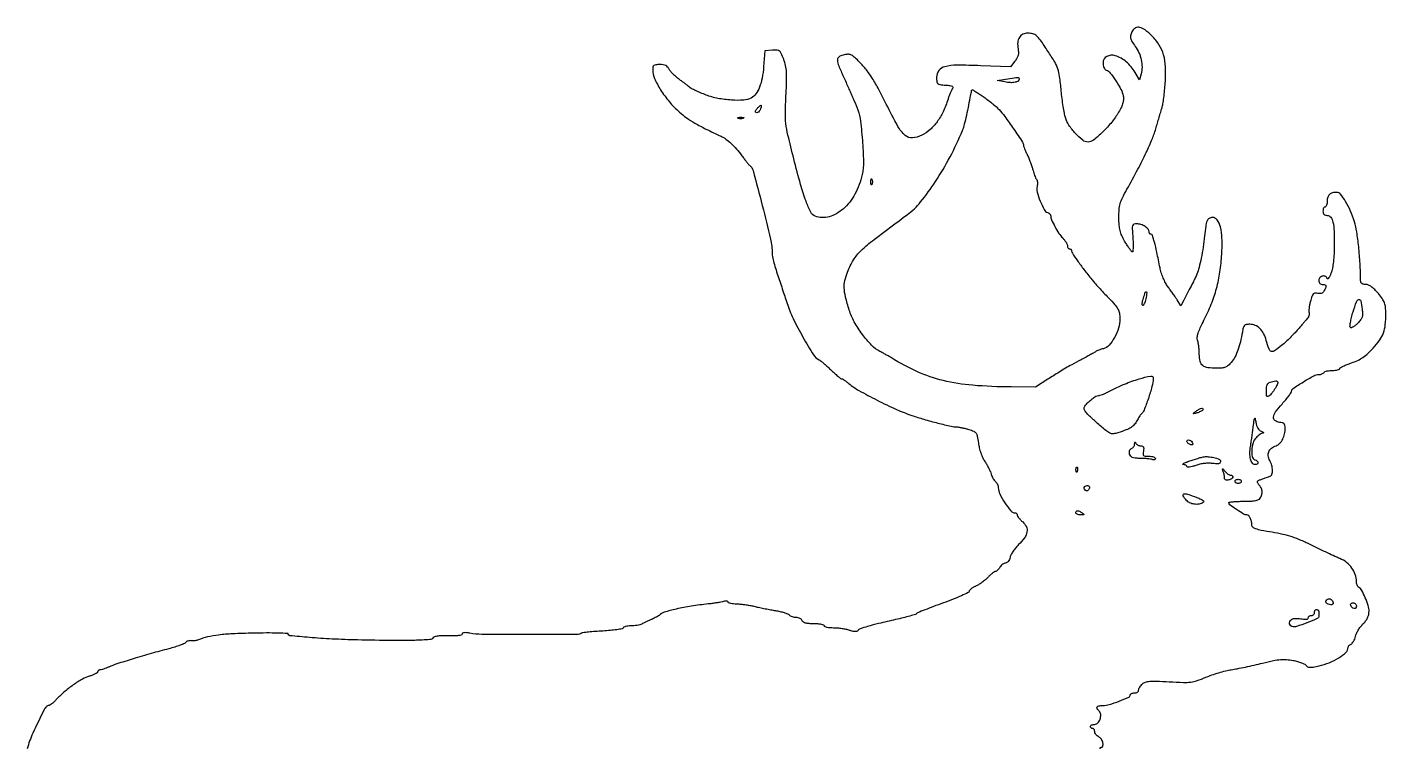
# Model space of a CAD drawing. Extents: x 0 to 666, y 1 to 701.
# Drawn here: x 17 to 666, y 357 to 701 of the extents above; entities that cross this region are included whole.
import ezdxf

# ---------------------------------------------------------------- set-up
doc = ezdxf.new("R2010")
doc.units = 0

msp = doc.modelspace()

# ---------------------------------------------------------------- linework, layer by layer
msp.add_lwpolyline([(529.549502, 356.34245, -0.141354), (529.685075, 356.812422, -0.257767), (530.024751, 357, 0.324221), (530.860445, 357.605554, 0.130442), (530.94579, 359.094173, 0.091258), (530.233973, 360.855016, 0.129015), (529, 362, -0.052011), (528.235006, 362.518128, -0.050946), (527.5875, 363.186237, -0.055403), (527.145075, 363.896259, -0.112104), (527, 364.535184, 0.066486), (526.925212, 365.095134, 0.083557), (526.70625, 365.56971, 0.099365), (526.381345, 365.887108, 0.14491), (526, 366, -0.099038), (525.618362, 366.076342, -0.097945), (525.29375, 366.29375, -0.097945), (525.076342, 366.618362, -0.099038), (525, 367, -0.18959), (525.150189, 367.381851, -0.088693), (525.581903, 367.70625, -0.068509), (526.222844, 367.926278, -0.048508), (526.980948, 368, 0.208319), (528.496673, 368.660158, 0.105307), (529.587257, 370.48189, 0.101005), (529.867499, 372.654848, 0.17999), (529.126784, 374.273216, -0.057764), (528.158366, 375.495576, -0.288242), (528.16394, 376.331351, -0.216966), (528.978395, 376.859788, -0.037076), (530.866647, 377, 0.073357), (533.970109, 377.457785, 0.019928), (538.671636, 379.082654, 0.012286), (543.275173, 381.013681, 0.295434), (544, 382.133325, -0.213738), (544.148488, 382.464817, -0.080072), (544.5875, 382.745414, -0.060915), (545.234266, 382.93647, -0.041412), (546, 383, 0.065448), (546.764581, 383.100511, 0.082843), (547.4125, 383.395097, 0.099075), (547.84589, 383.832092, 0.146983), (548, 384.345012, -0.098865), (548.12602, 384.976116, -0.037944), (548.533036, 385.777318, -0.035724), (549.120223, 386.604525, -0.036645), (549.814591, 387.332207, -0.10634), (551.258915, 388.166245, -0.058138), (553.273932, 388.565595, -0.029104), (556.494671, 388.634252, -0.005069), (562.569457, 388.348431, 0.006409), (569.336317, 388.048223, 0.038036), (572.871222, 388.205695, 0.05171), (575.8627, 388.886852, 0.017938), (580.004866, 390.46057, -0.016392), (582.907201, 391.573522, -0.01124), (586.265655, 392.652712, -0.011341), (589.550708, 393.546874, -0.02248), (592.197363, 394.078194, 0.010029), (595.023072, 394.572625, 0.003786), (598.953775, 395.372904, 0.003749), (603.218242, 396.308278, 0.004561), (607.197363, 397.250634, -0.00857), (612.381336, 398.434521, -0.030135), (615.764653, 398.935946, -0.04095), (618.607782, 398.950241, -0.028492), (621.791053, 398.521773, -0.020119), (623.878058, 398.030919, -0.024869), (625.773298, 397.400842, -0.02448), (627.278069, 396.729511, -0.138647), (627.917641, 396.140669, 0.144757), (628.610973, 395.517508, 0.103061), (629.631811, 395.268521, 0.051064), (631.258626, 395.379646, 0.010255), (634.113571, 395.930937, 0.043863), (638.998886, 397.436426, 0.043094), (643.57733, 399.777913, 0.045236), (647.017927, 402.38958, 0.210818), (648, 404.615252, -0.105899), (648.104499, 405.103111, -0.06659), (648.412926, 405.600563, -0.062368), (648.868269, 406.031817, -0.066912), (649.405704, 406.325442, 0.127473), (649.992878, 406.744618, 0.043655), (650.596606, 407.608458, 0.040009), (651.12401, 408.720787, 0.036659), (651.485872, 409.935675, -0.05419), (651.952037, 411.321555, -0.02692), (652.819913, 412.962139, -0.026356), (653.912785, 414.58345, -0.034912), (655.080168, 415.926322, 0.034352), (656.372783, 417.409899, 0.049423), (657.281592, 418.894607, 0.054599), (657.81816, 420.404623, 0.058149), (658, 421.962915, 0.074689), (657.58215, 424.744575, 0.027503), (656.205563, 428.478673, 0.025281), (654.493799, 431.944643, 0.12767), (653.01429, 433.491168, -0.114334), (652.625129, 433.877116, -0.049643), (652.297948, 434.533099, -0.0456), (652.075105, 435.331091, -0.045326), (652, 436.157888, 0.084046), (651.435991, 439.489528, 0.072293), (649.794337, 442.64491, 0.069729), (647.254579, 445.299472, 0.068803), (644.072015, 447.167938, -0.008875), (641.715371, 448.195679, -0.002713), (638.188728, 449.831949, -0.002714), (634.258858, 451.707408, -0.002965), (630.464079, 453.571614, 0.014018), (625.571575, 455.842258, 0.02274), (621.283617, 457.461235, 0.022981), (616.89897, 458.67279, 0.014716), (611.714079, 459.692588, -0.006128), (606.518003, 460.622199, -0.036396), (603.855401, 461.336351, -0.083792), (602.472882, 462.095221, -0.229297), (602, 463.072163, 0.046883), (601.82387, 464.946409, 0.065515), (601.297869, 466.543073, 0.084681), (600.527055, 467.627263, 0.198496), (599.625146, 468, -0.135627), (598.088231, 468.424706, -0.012935), (594.76939, 470.529033, -0.009804), (591.489024, 472.824478, -0.240066), (591.001286, 473.786051, -0.373253), (591.249, 474.070614, -0.009548), (593.069794, 474.291915, -0.015751), (595.34241, 474.452068, -0.009516), (598.041207, 474.505576, 0.011144), (601.440978, 474.584055, 0.035104), (603.705633, 474.846897, 0.054856), (605.19814, 475.300953, 0.151675), (606.024608, 476.005576, 0.073835), (606.765613, 477.681281, 0.090556), (606.916362, 479.383494, 0.092615), (606.45692, 480.99955, 0.081104), (605.430315, 482.426828, -0.081648), (604.681508, 483.470266, -0.358545), (604.841331, 484.15592, -0.076032), (606.037017, 484.811435, -0.003002), (610.75, 486.498285, 0.234627), (611.647678, 487.420024, 0.084547), (611.915056, 489.282777, 0.065956), (611.540667, 491.634842, 0.054048), (610.554381, 493.983565, -0.092991), (609.835433, 496.152278, -0.135849), (610.105505, 498.134925, -0.126437), (611.386184, 499.795428, -0.074881), (613.578735, 501.029935, 0.109042), (615.340511, 502.185572, 0.073099), (616.759511, 504.143733, 0.065059), (617.68602, 506.672395, 0.055376), (618, 509.498677, 0.059355), (617.859624, 510.67703, 0.140585), (617.427232, 511.438422, 0.12419), (616.615837, 511.911506, 0.041483), (615.258551, 512.183578, -0.127745), (613.075679, 513.027791, -0.277394), (612.391056, 514.618288, -0.123468), (613.401145, 517.144292, -0.025038), (616.445025, 520.938101, 0.008431), (618.190116, 522.971003, 0.012078), (619.661976, 524.835134, 0.008014), (620.818043, 526.426835, 0.15424), (621, 527.002651, -0.249914), (621.718142, 528.349692, -0.009584), (626.640925, 531.519209, -0.013338), (631.594981, 534.396612, -0.125534), (633.9604, 535, 0.047331), (634.741284, 535.074085, 0.046518), (635.499054, 535.29375, 0.050427), (636.125229, 535.616478, 0.110589), (636.5, 536, -0.159713), (636.95866, 536.386693, -0.035556), (637.947275, 536.70625, -0.033489), (639.196361, 536.926586, -0.026918), (640.559017, 537, 0.022968), (641.877763, 537.06061, 0.036745), (642.989211, 537.246039, 0.042209), (643.78663, 537.513073, 0.29931), (644, 537.837578, -0.271187), (644.241863, 538.250716, -0.014252), (645.653178, 538.990892, -0.01925), (647.471022, 539.794038, -0.01249), (649.627841, 540.587578, 0.028732), (652.578856, 541.783467, 0.039443), (655.061312, 543.209164, 0.036744), (657.415568, 545.088223, 0.02081), (659.988457, 547.678079, 0.031114), (663.097323, 551.53602, 0.067229), (664.860294, 554.907345, 0.062762), (665.733456, 558.771942, 0.024217), (666, 564.272008, 0.026738), (665.847514, 567.1214, 0.064247), (665.355738, 569.173179, 0.059934), (664.336001, 571.116293, 0.020869), (662.43305, 573.647008, 0.021255), (660.695588, 575.592486, 0.042946), (659.143204, 576.936213, 0.056323), (657.732352, 577.734873, 0.100986), (656.43305, 578, -0.048646), (655.353807, 578.10525, -0.106608), (654.595279, 578.432087, -0.134311), (654.145362, 578.983348, -0.101562), (653.977894, 579.75, 0.011173), (653.689424, 587.994422, 0.011841), (653.034751, 596.059051, 0.012413), (652.116433, 603.110303, 0.034134), (651.009793, 608, 0.029338), (649.156303, 613.085988, 0.033924), (646.793726, 617.669244, 0.033489), (644.375435, 621.123913, 0.227064), (642.545736, 622, 0.061563), (640.524196, 621.750148, 0.12281), (639.111335, 620.99593, 0.132439), (638.283698, 619.712388, 0.077497), (638, 617.893011, -0.032824), (637.927172, 616.784818, -0.050432), (637.70625, 615.849822, -0.065191), (637.383965, 615.20421, -0.249384), (637, 615, 0.191087), (636.618118, 614.848523, 0.088204), (636.29375, 614.4125, 0.068025), (636.073693, 613.765418, 0.048028), (636, 613, 0.072175), (636.126265, 612.129848, 0.123728), (636.497618, 611.502404, 0.124577), (637.11936, 611.127762, 0.07374), (637.980948, 611, -0.237867), (639.669973, 610.148282, -0.104161), (640.741956, 607.8054, -0.047808), (641.289909, 603.47953, -0.010575), (641.359514, 596, -0.010774), (641.21332, 591.623459, -0.018716), (640.878049, 588.004023, -0.02252), (640.366001, 585.105055, -0.051349), (639.662639, 583, -0.013272), (639.049757, 581.736457, -0.036738), (638.53219, 580.895313, -0.134969), (638.213828, 580.639214, -0.529736), (638.039142, 580.75, 0.262681), (637.406141, 581.793991, 0.175668), (635.993765, 582.028003, 0.144619), (634.55823, 581.297286, 0.206021), (634, 580, 0.072166), (634.126193, 579.130228, 0.123585), (634.49732, 578.502709, 0.124539), (635.118421, 578.127879, 0.07393), (635.978561, 578, -0.041589), (637.024576, 577.912843, -0.264437), (637.42265, 577.588757, -0.181632), (637.429431, 576.978422, -0.019825), (636.889028, 575.655787, -0.050054), (636.255373, 574.568216, -0.109433), (635.537485, 573.931916, -0.115307), (634.644083, 573.677313, -0.059296), (633.476978, 573.75965, 0.073444), (632.180695, 573.814461, 0.182011), (631.344217, 573.395385, 0.104708), (630.712177, 572.335249, 0.016482), (629.999744, 569.999048, 0.01699), (629.602096, 568.293493, 0.019782), (629.344269, 566.649056, 0.019171), (629.235877, 565.255495, 0.101773), (629.359755, 564.504878, -0.128632), (629.429234, 563.878944, -0.053753), (629.215357, 563.050714, -0.048374), (628.780726, 562.166338, -0.045154), (628.175482, 561.359692, 0.005058), (627.34148, 560.416126, 0.001817), (626.172446, 559.056283, 0.001802), (624.901808, 557.556428, 0.002136), (623.712363, 556.129782, -0.018976), (622.31632, 554.565575, -0.008547), (620.373797, 552.616417, -0.008448), (618.249786, 550.625307, -0.011404), (616.258666, 548.902037, -0.018309), (612.879312, 546.311701, -0.238003), (611.35921, 546.081863, -0.232443), (610.249012, 547.167087, -0.017499), (608.94699, 551.302747, 0.051619), (607.666038, 554.574651, 0.080724), (605.870369, 556.99954, 0.094267), (603.630494, 558.480888, 0.099409), (601.045313, 559, 0.041504), (599.377509, 558.861319, 0.163345), (598.479865, 558.382813, 0.128944), (597.93411, 557.385574, 0.022078), (597.50094, 555.25, -0.020296), (596.586122, 550.655917, -0.028858), (595.376525, 546.673022, -0.033021), (593.903843, 543.362519, -0.053783), (592.189418, 540.813264, -0.039412), (590.765671, 539.369131, -0.081108), (589.417802, 538.539292, -0.071899), (587.770421, 538.124875, -0.02573), (585.345365, 538, -0.032785), (580.996169, 538.285487, -0.137724), (578.612692, 539.306774, -0.166728), (577.361921, 541.293678, -0.054181), (576.929715, 544.785184, 0.013968), (576.846132, 546.735017, 0.013597), (576.653521, 548.694781, 0.013624), (576.390686, 550.405951, 0.048256), (576.088178, 551.473646, -0.13156), (575.941063, 552.794637, -0.04126), (576.404989, 554.74799, -0.029178), (577.439081, 557.382846, -0.010748), (579.190633, 560.973646, 0.024176), (582.675669, 568.633466, 0.028851), (585.178069, 576.160585, 0.028628), (586.811342, 583.97544, 0.023168), (587.687844, 592.5, 0.021867), (587.781784, 600.071816, 0.055549), (587.003122, 605.506642, 0.092977), (585.444216, 608.829086, 0.241186), (583.158015, 610, 0.149915), (581.67752, 609.545898, 0.145147), (580.683568, 608.334929, 0.064077), (580.011619, 605.916706, 0.01093), (579.432904, 601.164918, -0.012066), (578.771196, 595.832622, -0.012494), (577.859146, 590.600407, -0.012966), (576.82459, 586.048786, -0.037896), (575.796687, 583, -0.009828), (574.942749, 581.090839, -0.005244), (573.816098, 578.762875, -0.003393), (572.185085, 575.53612, -0.000946), (569.587263, 570.50556), (568.180751, 567.794506), (566.369675, 570.647253, 0.007638), (565.489046, 571.98866, 0.003629), (564.316339, 573.690131, 0.003596), (563.064278, 575.451707, 0.005092), (561.922808, 577, -0.042367), (560.834345, 578.73309, -0.021084), (559.743307, 581.0875, -0.020763), (558.811517, 583.638071, -0.028612), (558.204552, 586, 0.003962), (556.676091, 593.453866, 0.013633), (555.514904, 598.252033, 0.011911), (554.549915, 601.503244, 0.32542), (553.867489, 602, -0.130467), (553.53667, 602.087817, -0.100658), (553.254825, 602.334804, -0.088496), (553.065264, 602.704271, -0.074516), (553, 603.139757, 0.180882), (552.521417, 604.419386, 0.069663), (551.067582, 605.684005, 0.063406), (549.113023, 606.628559, 0.077702), (547.115633, 606.968197, 0.086536), (545.749918, 606.748772, 0.248357), (545.114293, 606.069186, 0.079357), (544.951523, 604.550034, 0.004946), (545.230353, 600.02459, -0.01094), (545.361239, 597.385216, -0.020622), (545.332308, 595.253041, -0.020316), (545.185753, 593.722043, -0.542514), (544.876586, 593.576274, -0.094994), (544.413076, 594.002051, -0.008311), (543.478852, 595.305789, -0.010668), (542.415272, 596.915752, -0.008096), (541.31597, 598.723811, -0.02691), (539.950544, 601.370512, -0.045199), (539.135584, 603.733263, -0.040739), (538.708995, 606.370405, -0.01768), (538.554105, 609.922127, -0.019854), (538.676686, 613.814973, -0.05177), (539.162782, 616.57022, -0.045654), (540.242342, 619.359188, -0.012758), (542.430206, 623.5, 0.006134), (547.657386, 633.083543, 0.011271), (551.639146, 641.029707, 0.013762), (554.544118, 647.63283, 0.027881), (556.389615, 653, -0.001232), (557.162326, 655.708585, -0.001155), (557.964929, 658.471875, -0.001149), (558.688262, 660.920073, -0.003977), (559.172725, 662.5, 0.036054), (559.575334, 664.193461, 0.007792), (560.012803, 667.173675, 0.008091), (560.41052, 670.647748, 0.007655), (560.704029, 674.197618, 0.025806), (560.82476, 681.944597, 0.059967), (559.924798, 687.673818, 0.072445), (557.839186, 692.341096, 0.055187), (554.335586, 696.717046, 0.032708), (551.129574, 699.528967, 0.102165), (548.560049, 700.773325, 0.180401), (546.560106, 700.553253, 0.15442), (545.035184, 699.065741, 0.048158), (544.238696, 697.156126, 0.120215), (544.149204, 695.657118, 0.093507), (544.762592, 694.05729, 0.022149), (546.375905, 691.683278, -0.055987), (548.136156, 688.6743, -0.051545), (549.244826, 685.265653, -0.052794), (549.614636, 681.789, -0.066281), (549.188883, 678.579568), (548.398666, 675.659136), (546.268395, 679.269676, 0.080989), (542.068669, 684.310045, 0.104651), (536.8141, 687.221417, 0.193427), (532.805223, 686.880975, 0.283213), (531, 683.949563, 0.042484), (531.106761, 682.69536, 0.058322), (531.426249, 681.610288, 0.06997), (531.917043, 680.796271, 0.131273), (532.534742, 680.348295, -0.133803), (534.44063, 678.951569, -0.022179), (537.139312, 675.234564, -0.025037), (539.539989, 671.170618, -0.07165), (540.63293, 668.085351, -0.061072), (540.760567, 666.395823, -0.056882), (540.483683, 664.682598, -0.044264), (539.744788, 662.733409, -0.019288), (538.442452, 660.288138, -0.039381), (535.166108, 655.567025, -0.027727), (530.80233, 650.795879, -0.023761), (526.446643, 646.921287, -0.171527), (523.840117, 646, -0.170987), (521.295511, 646.896398, -0.03693), (517.832371, 650.130569, -0.038911), (514.699115, 654.102004, -0.07634), (512.996327, 657.739708, -0.026251), (512.515053, 659.768431, -0.00703), (511.965813, 663.039164, -0.007104), (511.446081, 666.77854, -0.007285), (511.037601, 670.5, 0.009021), (510.262996, 677.338096, 0.048897), (509.418038, 680.970443, 0.053062), (507.909608, 684.239666, 0.011759), (504.62084, 689.463986, 0.007046), (501.126745, 694.57738, 0.056561), (499.236203, 696.704688, 0.114613), (497.478029, 697.672105, 0.068808), (495.106612, 698, 0.109674), (492.71112, 697.468157, 0.144177), (491.040941, 695.993429, 0.121451), (490.258593, 693.627616, 0.065869), (490.424622, 690.550105, -0.041335), (490.599417, 688.856132, -0.067846), (490.433861, 687.426444, -0.06633), (489.887408, 686.071048, -0.037722), (488.900653, 684.60083), (486.768987, 681.890856), (472.634494, 682.458423, 0.009791), (461.16859, 682.694103, 0.063515), (455.448512, 681.970184, 0.161705), (452.602319, 680.13225, 0.170828), (451.5, 677, 0.025986), (451.612482, 674.837229, 0.188227), (452.080916, 673.928648, 0.149175), (453.101395, 673.464942, 0.014627), (455.821814, 673.188993, -0.01379), (457.874545, 672.984244, -0.07279), (458.96131, 672.680761, -0.233159), (459.324442, 672.245254, -0.230621), (459.202136, 671.688993, 0.05457), (458.758872, 670.983093, 0.011899), (458.161967, 669.674267, 0.012262), (457.541385, 668.11856, 0.011481), (456.983226, 666.5, -0.031928), (454.636061, 660.501064, -0.047861), (451.783107, 655.658937, -0.054429), (448.396335, 651.926157, -0.0642), (444.453884, 649.246396, -0.101099), (439.953406, 648.01418, -0.199365), (436.503854, 649.187405, -0.087234), (433.052748, 653.495799, -0.010951), (427.517342, 664.143072, 0.008915), (423.578444, 671.795474, 0.021725), (420.336094, 677.246083, 0.027974), (417.205626, 681.485847, 0.029922), (413.68649, 685.25, 0.022997), (411.634858, 687.024933, 0.097696), (410.196978, 687.759769, 0.105864), (408.647754, 687.863311, 0.029416), (406.25, 687.369714, 0.137432), (404.6919, 686.446321, 0.213536), (404.176537, 684.998167, 0.07772), (404.780582, 682.463847, 0.009494), (407.052921, 677.208299, -0.000729), (408.283717, 674.493339, -0.000823), (409.457301, 671.883063, -0.00075), (410.448253, 669.660319, -0.004518), (410.950962, 668.5, 0.001796), (411.386961, 667.478447, 0.000593), (412.03474, 665.980553, 0.00059), (412.757069, 664.321062, 0.00067), (413.453656, 662.731669, -0.070339), (414.999451, 657.230933, -0.01374), (416.091148, 646.97303, -0.014296), (416.608339, 636.629435, -0.060532), (415.993064, 630.469051, -0.067739), (412.528013, 621.142853, -0.089119), (406.910423, 614.034311, -0.110785), (400.205559, 610.340152, -0.163772), (393.553012, 610.618031, -0.186555), (391.495042, 612.479394, -0.027324), (389.199662, 617.731621, -0.021122), (386.577153, 625.775953, -0.006716), (383.342134, 637.962558, -0.003653), (380.56583, 649.369991, -0.027263), (379.584966, 654.856217, -0.035318), (379.32508, 659.868873, -0.008484), (379.623037, 668.193935, 0.005339), (379.921035, 675.273727, 0.023392), (379.856633, 679.459203, 0.037711), (379.429576, 682.544422, 0.037987), (378.54448, 685.522703, 0.014643), (377.375374, 688.334077, 0.11978), (376.527387, 689.422637, 0.158523), (375.377195, 689.850511, 0.031245), (373.146593, 689.8042), (369.5, 689.5), (368.939184, 682, -0.027556), (368.230374, 676.56713, -0.047448), (366.972095, 672.185683, -0.059846), (365.232565, 668.955826, -0.116984), (363.055391, 667.029644, -0.108862), (359.427768, 666.007972, -0.031103), (353.546824, 666.034623, -0.031402), (347.129384, 666.870368, -0.041953), (341.48015, 668.471251, -0.009171), (338.863973, 669.511144, -0.01086), (336.432719, 670.592204, -0.009782), (334.426796, 671.585235, -0.065539), (333.517055, 672.221251, 0.016545), (332.752524, 672.87565, 0.004496), (331.501029, 673.858742, 0.004544), (330.060151, 674.949061, 0.004708), (328.616559, 676, -0.022606), (327.185578, 677.122242, -0.019347), (325.782549, 678.426563, -0.019789), (324.599524, 679.712915, -0.051335), (323.887845, 680.75, 0.065489), (323.125807, 681.795958, 0.088158), (322.184048, 682.489134, 0.076692), (320.958668, 682.875669, 0.038138), (319.33102, 683, 0.023845), (317.474592, 682.911418, 0.140397), (316.576614, 682.558643, 0.184176), (316.131477, 681.837831, 0.047274), (316, 680.45034, 0.105419), (316.873061, 676.355448, 0.035757), (319.763202, 670.95791, 0.033923), (323.884053, 665.316862, 0.034359), (328.713564, 660.310514, 0.03112), (332.041179, 657.660822, 0.021285), (336.115673, 655.062513, 0.016341), (341.407864, 652.223134, 0.007141), (348.598241, 648.789814, -0.050229), (350.942918, 647.411081, -0.029833), (353.441785, 645.34198, -0.026488), (356.004516, 642.680996, -0.019821), (358.545401, 639.5, 0.004388), (359.720905, 637.931447, 0.005839), (360.818223, 636.527977, 0.004214), (361.759155, 635.373148, 0.057714), (362.149635, 634.999496, -0.166424), (363.912341, 632.383247, -0.002917), (368.31658, 615.641047, -0.005988), (372.205342, 599.710455, -0.056923), (373, 592.752992, 0.056757), (373.166331, 591.29241, 0.008252), (373.887879, 588.38533, 0.009252), (374.865302, 584.964297, 0.007808), (376.022568, 581.381353, -0.000769), (377.260851, 577.724429, -0.000779), (378.48208, 574.080773, -0.000757), (379.534869, 570.907341, -0.003199), (380.15092, 569, 0.036432), (383.008577, 561.821337, 0.016299), (387.743489, 552.820553, 0.010709), (392.80224, 544.348365, 0.154131), (395.439121, 542.103626, -0.073644), (396.007224, 541.758121, -0.005125), (397.437001, 540.54481, -0.00719), (399.112939, 539.050072, -0.005345), (400.921648, 537.353626, 0.007081), (402.712692, 535.685399, 0.010483), (404.333335, 534.278878, 0.005987), (405.723496, 533.150463, 0.169051), (406.155801, 533, -0.135341), (406.563316, 532.887635, -0.011995), (407.473993, 532.31404, -0.014982), (408.54022, 531.559219, -0.011117), (409.673275, 530.664818, 0.045354), (414.439693, 527.405244, 0.01023), (423.117062, 522.791246, 0.011179), (432.342178, 518.381684, 0.024063), (439.668901, 515.494176, 0.011354), (445.428806, 513.683412, 0.007442), (452.139761, 511.847754, 0.005243), (458.426143, 510.298495, 0.057851), (460.997366, 510, -0.038465), (462.039385, 509.919718, -0.012114), (463.578424, 509.642818, -0.012021), (465.286681, 509.249536, -0.01305), (466.927505, 508.784062, -0.028524), (469.272465, 507.902614, -0.135927), (470.369076, 507.003461, -0.107956), (470.976088, 505.562682, -0.014842), (471.478581, 502.325138, 0.029893), (471.90813, 500.017892, 0.023017), (472.6403, 497.563099, 0.023497), (473.559263, 495.281361, 0.041617), (474.554278, 493.515155, -0.017316), (475.525798, 491.971061, -0.014793), (476.443229, 490.281251, -0.015044), (477.185891, 488.694363, -0.040454), (477.585567, 487.515097, 0.036942), (477.922261, 486.498253, 0.029149), (478.428649, 485.45498, 0.029959), (479.01672, 484.537647, 0.062106), (479.598113, 483.918573, -0.063656), (480.134739, 483.34362, -0.044301), (480.588196, 482.578924, -0.044522), (480.89721, 481.752246, -0.067285), (481, 480.991862, 0.114997), (481.696552, 478.003344, 0.031058), (484.12972, 473.754441, 0.027111), (486.975297, 469.903495, 0.223674), (488.89392, 469, -0.093659), (489.316134, 468.920211, -0.096518), (489.675089, 468.69216, -0.099104), (489.915348, 468.351897, -0.104691), (490, 467.952034, 0.143294), (490.159086, 467.408327, 0.02584), (490.778855, 466.541965, 0.026001), (491.636293, 465.57342, 0.020957), (492.651421, 464.623412, -0.106739), (494.370826, 462.35109, -0.155928), (494.683157, 459.879849, -0.112047), (493.476343, 457.078786, -0.040889), (490.639087, 453.789186, 0.027789), (489.310582, 452.327993, 0.024048), (488.082425, 450.658386, 0.024768), (487.116576, 449.034639, 0.062333), (486.629251, 447.75, -0.047675), (486.264943, 446.697914, -0.058223), (485.725392, 445.807813, -0.06892), (485.10209, 445.201093, -0.159916), (484.489422, 445, 0.108454), (483.835079, 444.856378, 0.050451), (483.082587, 444.4125, 0.046674), (482.354838, 443.765094, 0.048094), (481.767927, 443, -0.029954), (481.223558, 442.234471, -0.035902), (480.621082, 441.5875, -0.038779), (480.047687, 441.131636, -0.149648), (479.617716, 441, 0.149875), (479.119405, 440.847199, 0.01793), (478.177988, 440.159462, 0.020084), (477.095077, 439.234407, 0.015242), (475.982014, 438.138595, -0.027085), (474.707439, 436.941854, -0.018202), (473.133163, 435.711558, -0.01836), (471.517258, 434.629055, -0.034215), (470.123751, 433.894484, 0.026579), (468.927666, 433.287117, 0.035389), (467.917602, 432.605309, 0.038185), (467.197568, 431.94674, 0.190666), (467, 431.447476, -0.290141), (466.649999, 430.895094, -0.005456), (463.401563, 429.40397, -0.011484), (459.445835, 427.748008, -0.007205), (454.75, 425.985409, 0.003731), (450.017021, 424.246285, 0.005713), (445.943679, 422.661597, 0.002239), (442.482377, 421.251236, 0.141385), (441.973162, 420.845889, -0.166176), (441.471265, 420.484635, -0.004445), (438.818341, 419.705535, -0.008817), (435.641564, 418.863428, -0.005868), (431.973162, 418.005446, 0.00388), (423.811463, 416.130739, 0.013305), (418.554215, 414.731369, 0.015077), (415.044831, 413.580433, 0.156527), (413.857387, 412.663424, -0.197328), (413.38083, 412.352235, -0.060176), (412.504173, 412.291982, -0.045809), (411.340259, 412.459729, -0.02519), (409.958164, 412.864739, 0.031312), (408.4004, 413.300604, 0.015522), (406.380142, 413.666517, 0.015341), (404.254522, 413.917345, 0.021698), (402.350777, 414, -0.021672), (400.683264, 414.072311, -0.034825), (399.278041, 414.29375, -0.038861), (398.26254, 414.611894, -0.306466), (398, 415, 0.323109), (397.718672, 415.389896, 0.03114), (396.522031, 415.70625, 0.030349), (394.897208, 415.927799, 0.018712), (392.968615, 416, -0.017286), (390.615558, 416.081374, -0.048103), (388.986219, 416.353133, -0.075207), (387.922416, 416.817436, -0.162078), (387.361626, 417.5, 0.11139), (386.97887, 418.073799, 0.066132), (386.310909, 418.559375, 0.061088), (385.474441, 418.88814, 0.063201), (384.593011, 419, -0.046185), (383.668083, 419.085619, -0.03723), (382.702784, 419.341413, -0.038532), (381.840834, 419.716543, -0.074609), (381.237744, 420.162256, 0.103379), (380.473199, 420.662477, 0.018756), (378.863626, 421.224317, 0.01949), (376.897375, 421.746026, 0.01658), (374.787744, 422.14568, -0.006647), (372.435656, 422.54304, -0.004334), (369.7314, 423.061219, -0.004359), (367.102412, 423.612526, -0.008299), (365, 424.10928, 0.016066), (362.968211, 424.556148, 0.010152), (360.573437, 424.95259, 0.010193), (358.201713, 425.246677, 0.018447), (356.25, 425.375856, -0.019177), (354.621032, 425.486062, -0.03079), (353.248438, 425.71809, -0.031741), (352.239608, 426.021865, -0.31341), (352, 426.366577, 0.315785), (351.80171, 426.649232, 0.070655), (351.192187, 426.776741, 0.04933), (350.304332, 426.747047, 0.028221), (349.25, 426.545985, -0.015024), (347.914904, 426.254685, -0.006609), (346.132812, 425.945922, -0.006534), (344.23265, 425.667926, -0.008714), (342.5, 425.46818, 0.013836), (334.42547, 424.453399, 0.019), (327.240027, 423.066364, 0.018042), (321.49925, 421.509869, 0.122138), (319, 419.998406, -0.067137), (318.653037, 419.733043, -0.007222), (317.765625, 419.243163, -0.008774), (316.685377, 418.691154, -0.006959), (315.5, 418.131734, 0.002211), (314.224155, 417.544367, 0.001834), (312.871173, 416.908171, 0.001851), (311.635494, 416.315973, 0.004994), (310.763569, 415.883329, -0.055078), (309.861584, 415.543262, -0.020294), (308.529583, 415.259478, -0.019826), (307.03757, 415.064899, -0.022512), (305.596902, 415, 0.026415), (304.258918, 414.929265, 0.036532), (303.076382, 414.715707, 0.039996), (302.179046, 414.406696, 0.209878), (301.833333, 414.032195, -0.269025), (301.367263, 413.628754, -0.008972), (298.863655, 413.199134, -0.014825), (295.78355, 412.820379, -0.009517), (292.191874, 412.555288, 0.005124), (288.559309, 412.31925, 0.007372), (285.349861, 412.03001, 0.004254), (282.662005, 411.724626, 0.108406), (281.970903, 411.482017, -0.138823), (279.895784, 410.89049, -0.000606), (256.509429, 410.87654, -0.001601), (234.457129, 410.960754, -0.04491), (228.75, 411.514826, 0.018453), (227.087438, 411.765484, 0.054825), (225.936397, 411.769165, 0.103711), (225.250996, 411.547324, 0.268992), (225, 411.114534, -0.329224), (224.649607, 410.640063, -0.041909), (223.331554, 410.352455, -0.030708), (221.309478, 410.211343, -0.011507), (218.46642, 410.253243, 0.013807), (215.737057, 410.280911, 0.025325), (213.518903, 410.129585, 0.026724), (211.862176, 409.841458, 0.195629), (211.21642, 409.388197, -0.237671), (209.609429, 408.442958, -0.008745), (202.349034, 408.09763, -0.010524), (191.770915, 408.00253, -0.00284), (175, 408.300023, -0.006331), (162.903381, 408.736634, -0.008901), (152.127613, 409.454728, -0.002889), (142.712594, 410.305514, -0.386397), (142, 411.089943, 0.403697), (141.695345, 411.40578, 0.002197), (137.079688, 411.551899, 0.007414), (131.672726, 411.619081, 0.004445), (125.25, 411.546537, 0.006664), (115.45666, 411.218204, 0.019132), (108.678656, 410.639991, 0.026983), (103.502244, 409.712407, 0.037208), (99, 408.291795, -0.044585), (98.289642, 408.079104, -0.024041), (97.386109, 407.939095, -0.023756), (96.444662, 407.884279, -0.034276), (95.612285, 407.932502, 0.055204), (94.841301, 407.944914, 0.055013), (94.085344, 407.788433, 0.060247), (93.455673, 407.496309, 0.116142), (93.065022, 407.105208, -0.155648), (92.472087, 406.597206, -0.010887), (90.409975, 405.778794, -0.014602), (87.855677, 404.912899, -0.010441), (84.952737, 404.088336, 0.005287), (76.568474, 401.799956, 0.004677), (67.88348, 399.242495, 0.004091), (60.234959, 396.843727, 0.024766), (56.348871, 395.373832, -0.011594), (55.061874, 394.847891, -0.013028), (53.800593, 394.403563, -0.012355), (52.712112, 394.081183, -0.065904), (52.098871, 394, 0.086213), (51.679266, 393.927107, 0.093975), (51.322793, 393.717572, 0.100281), (51.084368, 393.405303, 0.113536), (51, 393.038544, -0.246643), (50.771192, 392.602916, -0.032309), (49.843282, 392.048044, -0.03149), (48.570795, 391.492894, -0.02135), (47.062237, 391.016759, 0.065344), (43.696613, 389.61937, 0.023684), (39.337159, 386.816493, 0.023347), (34.877325, 383.316144, 0.028674), (31.075686, 379.633805, -0.020608), (30.067698, 378.625446, -0.025262), (29.04375, 377.77368, -0.025041), (28.131066, 377.158249, -0.136642), (27.562814, 377, 0.136966), (27.075258, 376.86389, 0.051366), (26.504052, 376.432249, 0.046005), (25.945292, 375.806737, 0.041261), (25.487128, 375.06723, 0.01108), (20.003417, 363.716166, 0.042407), (17.363914, 356.327677, 0.053438)], format="xyb")
for points in [[(491, 676.106989, -0.256551), (490.471506, 675.144782, -0.091503), (488.968026, 674.537707, -0.062914), (486.741017, 674.36902, -0.038149), (484.115757, 674.702425), (480.5, 675.445108), (484.5, 676.080648, -0.002594), (488.574191, 676.706327, -0.035801), (490.061661, 676.819029, -0.150825), (490.729939, 676.615712, -0.248976)], [(473.699868, 667.794715, -0.01397), (475.744894, 666.344948, -0.010399), (477.921598, 664.636597, -0.01053), (479.908216, 662.938418, -0.023354), (481.331102, 661.544715, -0.030253), (484.053575, 658.236483, -0.006805), (488.25989, 652.275173, -0.002714), (492.582165, 645.895067, -0.148582), (493, 644.52003, 0.089947), (493.075279, 644.104954, 0.00467), (493.566029, 642.832752, 0.007278), (494.188745, 641.326643, 0.005213), (494.926909, 639.660445, -0.010648), (495.716788, 637.823861, -0.008367), (496.496638, 635.80207, -0.008473), (497.15856, 633.897335, -0.02055), (497.564796, 632.465309, 0.017746), (497.903487, 631.245383, 0.01689), (498.332819, 630.03197, 0.017112), (498.784823, 628.986495, 0.055733), (499.180947, 628.345653, -0.100713), (499.486484, 627.735494, -0.043662), (499.646363, 626.837677, -0.040858), (499.653776, 625.820733, -0.042907), (499.49425, 624.833113, 0.128537), (499.520449, 622.150838, 0.030136), (500.969889, 617.858973, 0.028155), (502.886935, 613.810464, 0.178318), (504.573083, 612.333582, -0.056208), (505.118771, 612.050389, -0.058143), (505.580843, 611.655503, -0.064523), (505.895063, 611.214072, -0.123053), (506, 610.79414, 0.105556), (506.403284, 608.905131, 0.018684), (508.013579, 605.638784, 0.021221), (509.95182, 602.389321, 0.050376), (511.721927, 600.204545, -0.028706), (512.593781, 599.218873, -0.030234), (513.330816, 598.156108, -0.031716), (513.848207, 597.168316, -0.105156), (514, 596.454545, 0.066978), (514.074816, 595.898538, 0.083889), (514.29375, 595.427273, 0.099491), (514.618657, 595.112107, 0.143944), (515, 595, -0.098154), (515.381651, 594.92435, -0.097732), (515.70625, 594.708792, -0.09815), (515.923626, 594.386976, -0.09993), (516, 594.008653, 0.149008), (516.335161, 592.908986, 0.005678), (518.790218, 589.343705, 0.009647), (521.884315, 585.132741, 0.006316), (525.604112, 580.394941, 0.011459), (526.928892, 578.825795, 0.00365), (528.971145, 576.550031, 0.00364), (531.284128, 574.046977, 0.004051), (533.553017, 571.666181, -0.010837), (536.674935, 568.299973, -0.057093), (538.120309, 566.24087, -0.084419), (538.786414, 564.293193, -0.040295), (539, 561.647193, -0.071743), (538.359783, 557.20827, -0.053857), (536.46208, 552.644769, -0.056724), (533.870254, 548.975839, -0.153265), (531.162941, 547.359314, 0.016515), (530.070102, 547.060219, 0.016037), (528.988489, 546.687029, 0.016169), (528.059812, 546.298055, 0.05555), (527.5, 545.96251, -0.032949), (526.827363, 545.516918, -0.002838), (525.03125, 544.503903, -0.003734), (522.870882, 543.3226, -0.002888), (520.5, 542.066682, 0.002967), (516.054115, 539.710684, 0.0094), (513.118392, 538.060708, 0.007971), (510.007167, 536.166973, 0.001679), (504.636047, 532.753919), (498.772094, 529), (487.136047, 529.071149, -0.01884), (468.779745, 529.875501, -0.039357), (454.666356, 532.155135, -0.045394), (442.421022, 536.34313, -0.035292), (430, 542.981376, 0.011616), (429.169545, 543.477075, 0.002751), (427.761224, 544.263729, 0.00283), (426.13216, 545.149973, 0.002788), (424.485019, 546.022213, -0.080232), (420.479639, 549.014063, -0.032916), (416.079416, 554.203166, -0.032737), (412.217406, 560.201244, -0.051682), (409.81766, 565.824824, -0.013735), (408.037566, 572.19243, -0.049885), (407.429263, 576.345356, -0.066375), (407.737848, 579.891501, -0.039047), (408.986996, 583.96701, -0.043623), (411.864263, 589.73586, -0.064232), (415.412175, 594.140053, -0.029073), (421.674529, 599.482, -0.002844), (437.589607, 611.391712, 0.06356), (443.874187, 617.409227, 0.024852), (450.969235, 627.130853, 0.023366), (457.930234, 638.901982, 0.022036), (463.911323, 651.5, 0.035637), (464.657411, 653.692871, 0.006986), (465.659201, 657.738647, 0.007451), (466.683411, 662.454616, 0.007214), (467.578479, 667.25, -0.008218), (467.849806, 668.687637, -0.013329), (468.132834, 669.898438, -0.00699), (468.405736, 670.883488, -0.333208), (468.561159, 671, -0.138718), (468.7985, 670.932861, -0.001587), (470.210318, 670.058448, -0.004719), (471.835594, 669.023242, -0.003043)], [(367.41655, 661.643128, -0.088972), (366.837203, 660.685089, -0.105882), (365.990463, 660.056681, -0.213911), (365.319117, 660.052645, -0.297144), (365, 660.542206, -0.166395), (365.235872, 661.231354, -0.021665), (366.254303, 662.433482, -0.017953), (367.355664, 663.542165, -0.395107), (367.773539, 663.542269, -0.229833), (367.846169, 663.353141, -0.025168), (367.781508, 662.878791, -0.026719), (367.638198, 662.291219, -0.01844)], [(359.25, 657.337719, -0.057986), (358.679992, 657.181385, -0.037979), (358, 657.12966, -0.037979), (357.320008, 657.181385, -0.057986), (356.75, 657.337719, -0.174857), (356.540618, 657.525001, -0.447206), (356.601562, 657.693942, -0.078554), (357.10856, 657.810911, -0.017491), (358, 657.842105, -0.017491), (358.89144, 657.810911, -0.078554), (359.398438, 657.693942, -0.447206), (359.459382, 657.525001, -0.174857)], [(420.662281, 625.75, -0.174857), (420.474999, 625.540618, -0.447206), (420.306058, 625.601562, -0.078554), (420.189089, 626.10856, -0.017491), (420.157895, 627, -0.017491), (420.189089, 627.89144, -0.078554), (420.306058, 628.398438, -0.447206), (420.474999, 628.459382, -0.174857), (420.662281, 628.25, -0.057986), (420.818615, 627.679992, -0.037979), (420.87034, 627, -0.037979), (420.818615, 626.320008, -0.057986)], [(551.381944, 571.159722, -0.02234), (551.083046, 569.949165, -0.033479), (550.706098, 568.928168, -0.035568), (550.309747, 568.18814, -0.257468), (549.968601, 568, -0.389791), (549.732483, 568.217051, -0.0419), (549.732201, 569.027874, -0.03433), (549.905218, 570.157098, -0.019281), (550.26112, 571.499147, -0.007663), (551.174319, 574.319761, -0.40418), (551.637037, 574.557229, -0.377552), (551.923238, 574.095338, -0.007528)], [(654.700389, 566.197103, -0.027059), (654.880134, 563.933108, -0.082233), (654.666944, 562.408991, -0.087505), (653.983291, 561.088214, -0.033311), (652.613091, 559.522182, -0.025192), (651.542215, 558.554102, -0.0366), (650.49965, 557.823129, -0.040419), (649.613203, 557.386671, -0.236862), (649.111387, 557.431159, -0.28853), (648.859437, 557.945598, -0.015005), (649.121399, 559.854352, -0.019949), (649.616367, 562.219586, -0.012772), (650.369769, 564.923667, -0.011709), (651.975529, 569.758095, -0.239609), (653.061157, 570.782401, -0.435402), (653.992465, 570.230076, -0.020218)], [(554.964378, 533.25, -0.053137), (554.349307, 529.278077, -0.016993), (552.616583, 523.550948, -0.013223), (550.57353, 518.026449, -0.124878), (549.098702, 516, 0.069888), (548.789014, 515.659508, 0.010097), (548.274564, 514.871396, 0.011282), (547.702569, 513.90748, 0.009437), (547.138334, 512.860071, -0.061499), (545.92806, 511.083761, -0.07221), (544.378579, 509.763507, -0.048107), (542.042083, 508.590199, -0.012872), (538.121661, 507.187966, -0.05879), (535.920766, 506.74112, -0.134916), (534.272174, 507.050235, -0.062598), (532.299823, 508.338499, -0.005734), (527.870733, 512.18484, -0.006544), (524.091617, 515.633089, -0.046858), (522.455012, 517.482566, -0.125683), (521.941977, 518.764403, -0.202004), (522.249071, 519.882756, -0.030285), (523.917771, 521.757997, -0.030815), (525.791636, 523.406318, -0.031347), (527.562095, 524.610198, -0.127926), (528.801882, 524.966731, 0.07352), (529.525364, 525.092654, 0.013422), (530.807658, 525.554843, 0.014179), (532.29058, 526.183812, 0.012456), (533.801882, 526.922095, -0.019914), (541.283548, 530.439744, -0.027288), (548.283903, 532.956387, -0.026754), (553.779096, 534.284024, -0.483615)], [(613.591617, 529.177167, -0.021479), (612.917951, 528.001134, -0.017502), (612.100679, 526.801781, -0.01785), (611.268994, 525.74952, -0.04341), (610.565937, 525.054723, -0.051363), (609.708809, 524.480719, -0.379297), (609.26876, 524.587293, -0.143041), (609.04056, 525.266871, -0.009953), (609, 527.304231, -0.028261), (609.094817, 528.980403, -0.07484), (609.405484, 530.136967, -0.109532), (609.951344, 530.885605, -0.117277), (610.75, 531.310674, -0.012457), (613.410145, 531.935487, -0.215705), (614.259674, 531.746303, -0.338298), (614.451675, 531.064125, -0.0248)], [(578.574601, 518.120707, -0.104665), (578.214736, 517.743704, -0.030882), (577.525286, 517.331983, -0.029525), (576.672703, 516.953736, -0.027919), (575.765584, 516.670443, -0.00288), (574.238395, 516.294905, -0.38002), (574.081416, 516.378831, -0.329262), (574.135017, 516.56338, -0.002577), (575.44113, 517.549737, -0.032453), (576.92746, 518.516696, -0.083104), (578.13122, 518.950743, -0.334583), (578.602517, 518.713996, -0.258836)], [(606.5, 507.916845, -0.020468), (607.199762, 507.611733, -0.092388), (607.556756, 507.347955, -0.429867), (607.545881, 507.172163, -0.161142), (607.288955, 507.070285, 0.108918), (606.688752, 506.90097, 0.028871), (605.834712, 506.377756, 0.027873), (604.908491, 505.654278, 0.025487), (604.038955, 504.811439, 0.111346), (602.594487, 502.336178, 0.06382), (601.976046, 498.918137, 0.068911), (602.24417, 495.810826, 0.250211), (603.5, 494.361626, -0.086366), (604.579147, 493.716643, -0.216206), (604.956265, 492.9028, -0.283954), (604.560607, 492.250572, -0.118596), (603.519052, 492, -0.252841), (602.283887, 492.667258, -0.085874), (601.445143, 494.603045, -0.061235), (601.116757, 497.440453, -0.039116), (601.399935, 500.752714, 0.003915), (601.685751, 502.574154, 0.001671), (602.040853, 505.01486, 0.001653), (602.402216, 507.620033, 0.002173), (602.713796, 510, -0.001868), (603.168195, 513.487401, -0.100624), (603.386142, 514.115742, -0.689853), (603.603964, 514.078032, -0.00819), (603.954772, 512.096559, 0.039953), (604.315762, 510.613158, 0.057161), (604.883138, 509.385026, 0.066911), (605.623605, 508.47047, 0.096887)], [(548.944661, 501, -0.081229), (549.774633, 500.86427, -0.194147), (550.240505, 500.465678, -0.13496), (550.397316, 499.73445, -0.032971), (550.244751, 498.5, 0.037483), (550.083411, 497.090289, 0.216124), (550.359511, 496.412205, 0.169509), (551.104422, 496.077228, 0.021695), (552.883423, 496, -0.033751), (554.077194, 495.919326, -0.051631), (555.084505, 495.674822, -0.067046), (555.778375, 495.317821, -0.245172), (556, 494.893011, -0.168247), (555.871528, 494.522024, -0.150596), (555.53535, 494.289503, -0.107411), (555.023615, 494.242209, -0.061217), (554.418213, 494.393011, 0.053084), (553.536053, 494.628005, 0.012867), (552.037486, 494.821697, 0.013055), (550.297699, 494.955399, 0.012648), (548.534844, 495, -0.018712), (546.264602, 495.084993, -0.082113), (544.965484, 495.401118, -0.136348), (544.183031, 496.025593, -0.092869), (543.694254, 497.061172, -0.057833), (543.569255, 497.946643, -0.088078), (543.68578, 498.712456, -0.104671), (544.033272, 499.298406, -0.115642), (544.577623, 499.66816, 0.088015), (545.12742, 499.99921, 0.063091), (545.605368, 500.536278, 0.061901), (545.94268, 501.188075, 0.076625), (546.078947, 501.856989, -0.018903), (546.136041, 502.52067, -0.216883), (546.269868, 502.738573, -0.432325), (546.440858, 502.699755, -0.036995), (546.662281, 502.25, 0.106952), (546.987042, 501.771839, 0.065098), (547.540789, 501.367188, 0.060732), (548.227226, 501.093222, 0.064697)], [(573.77106, 502.18682, -0.108271), (573.818151, 501.74444, -0.257062), (573.633872, 501.482386, -0.161356), (573.219753, 501.426249, -0.045328), (572.58356, 501.606309, -0.049992), (571.977839, 501.911187, -0.054888), (571.465171, 502.322276, -0.062067), (571.115141, 502.772094, -0.13514), (571, 503.190322, -0.310331), (571.373328, 503.733894, -0.180578), (572.198675, 503.742032, -0.106345), (573.180521, 503.127369, -0.120025)], [(583.875, 495.375, -0.057173), (586.518787, 494.523405, -0.354599), (587.111846, 493.336624, -0.332434), (586.06624, 492.436429, -0.055564), (583.25, 492.555033, 0.040151), (581.430638, 492.687798, 0.027512), (579.363139, 492.558566, 0.026702), (577.240103, 492.192326, 0.029952), (575.25, 491.61121, -0.018827), (573.61978, 491.095573, -0.034038), (572.248438, 490.816669, -0.042248), (571.265259, 490.769293, -0.403622), (571, 491.044359, 0.174289), (570.86716, 491.413873, 0.088794), (570.485937, 491.737226, 0.070601), (569.919514, 491.966989, 0.052421), (569.25, 492.061093, -0.625701), (569.15732, 492.269922, -0.100806), (569.629688, 492.643658, -0.026801), (570.999923, 493.247088, -0.00975), (573, 493.958505, -0.005888), (577.265713, 495.327106, -0.042316), (579.376177, 495.786, -0.061643), (581.205973, 495.797698, -0.020167)], [(518.683114, 488.8125, -0.054073), (518.461564, 488.395823, -0.470617), (518.279315, 488.37858, -0.168741), (518.137993, 488.670344, -0.018894), (518.078947, 489.416667, -0.028489), (518.089945, 490.112848, -0.077125), (518.200665, 490.592839, -0.208169), (518.385309, 490.77538, -0.296942), (518.604167, 490.729167, -0.126455), (518.797407, 490.402231, -0.060344), (518.876576, 489.916927, -0.05415), (518.839148, 489.359369, -0.051402)], [(591.860243, 487, -0.157221), (592.749959, 486.713144, -0.338729), (592.946485, 486.063637, -0.166515), (592.282259, 485.257825, -0.074044), (591, 484.710251, -0.048211), (590.157735, 484.574819, -0.111526), (589.528763, 484.675711, -0.161297), (589.144343, 485.000179, -0.138356), (589, 485.511832, 0.031734), (588.959561, 486.148355, 0.013835), (588.829145, 486.985413, 0.013627), (588.641103, 487.869906, 0.017683), (588.418365, 488.668213, -0.00408), (588.050197, 489.861379, -0.472963), (588.130291, 489.980373, -0.246463), (588.318922, 489.903164, -0.002459), (589.278608, 488.75, 0.035196), (589.914484, 488.08034, 0.036314), (590.631737, 487.514063, 0.038874), (591.322647, 487.120301, 0.110521)], [(524.36383, 480.505744, -0.064087), (524.077963, 479.975437, -0.094924), (523.695897, 479.612949, -0.122111), (523.281217, 479.472387, -0.160704), (522.895215, 479.564761, -0.117169), (522.179081, 480.282977, -0.198008), (522.045923, 481.109611, -0.21), (522.531694, 481.754977, -0.128597), (523.468615, 482, -0.094172), (524.02676, 481.893936, -0.165347), (524.381367, 481.593244, -0.151817), (524.497106, 481.117056, -0.076022)], [(597, 484, -0.148195), (596.884432, 483.618646, -0.098894), (596.559375, 483.29375, -0.082425), (596.073457, 483.074694, -0.064853), (595.5, 483, -0.064853), (594.926543, 483.074694, -0.082425), (594.440625, 483.29375, -0.098894), (594.115568, 483.618646, -0.148195), (594, 484, -0.148195), (594.115568, 484.381354, -0.098894), (594.440625, 484.70625, -0.082425), (594.926543, 484.925306, -0.064853), (595.5, 485, -0.064853), (596.073457, 484.925306, -0.082425), (596.559375, 484.70625, -0.098894), (596.884432, 484.381354, -0.148195)], [(575.771696, 476.343088, -0.014966), (577.706588, 475.537004, -0.065497), (578.757136, 474.884969, -0.202328), (579.044042, 474.340867, -0.279871), (578.805129, 473.858401, -0.102502), (576.864372, 473.125828, -0.074723), (574.552193, 473.108547, -0.07508), (572.348215, 473.770023, -0.105702), (570.722241, 475.011431, -0.046101), (569.213115, 477.143483, -0.494443), (569.563135, 477.984078, -0.145328), (571.315195, 477.930126, -0.011348)], [(521, 469, -0.023197), (521.728886, 468.479509, -0.409657), (521.762149, 468.218347, -0.220444), (521.444209, 468.050422, -0.011293), (520.25, 468.015313, -0.042523), (519.388595, 468.082804, -0.062416), (518.660938, 468.298248, -0.082215), (518.167975, 468.618823, -0.210568), (518, 469, -0.163584), (518.224247, 469.667076, -0.234725), (518.772965, 469.939692, -0.112355), (519.698623, 469.729028, -0.031558)], [(634.075, 421.725, 0.012244), (634.046098, 421.358025, 0.004294), (634.022031, 420.829707, 0.00426), (634.005497, 420.247957, 0.004973), (634, 419.695278, -0.296233), (633.212954, 418.483429, -0.012943), (628.330209, 416.459656, -0.016517), (623.395414, 414.747256, -0.156951), (621.189478, 414.770174, -0.168961), (620.312692, 415.445762, -0.168748), (620.043894, 416.520031, -0.14954), (620.494773, 417.629367, -0.131109), (621.510938, 418.365824, -0.068756), (622.29509, 418.548693, -0.023959), (623.456075, 418.599701, -0.02327), (624.755686, 418.533971, -0.025088), (626.010938, 418.347812, 0.026306), (627.285753, 418.161924, 0.066792), (628.218611, 418.200371, 0.118223), (628.786563, 418.447173, 0.235598), (629, 418.875, -0.13236), (629.115594, 419.304015, -0.100566), (629.440625, 419.669531, -0.087856), (629.926833, 419.915432, -0.073375), (630.5, 420, 0.104701), (631.072341, 420.121178, 0.099106), (631.559375, 420.465104, 0.096515), (631.885796, 420.978941, 0.09365), (632, 421.583333, -0.068789), (632.080011, 422.162149, -0.111851), (632.315781, 422.596302, -0.14464), (632.666378, 422.817693, -0.150547), (633.075, 422.808333, -0.059365), (633.480459, 422.617283, -0.06671), (633.812187, 422.342292, -0.076449), (634.023274, 422.028942, -0.136666)], [(640.541119, 426.933469, -0.113371), (640.863615, 425.985128, -0.261672), (640.573555, 425.317483, -0.188422), (639.724488, 425.076451, -0.067736), (638.479746, 425.369399, -0.067341), (637.911954, 425.680239, -0.097937), (637.527978, 426.100609, -0.123144), (637.385628, 426.560991, -0.153283), (637.495635, 426.992937, -0.104938), (638.182705, 427.71195, -0.155876), (639.01095, 427.958873, -0.152164), (639.843686, 427.681493, -0.098738)], [(652, 424.416667, -0.190724), (651.653027, 423.540134, -0.244413), (650.846361, 423.257027, -0.165501), (649.877068, 423.749304, -0.113253), (649.229167, 424.8125, -0.134046), (649.204183, 425.264262, -0.144529), (649.414714, 425.651172, -0.119977), (649.841384, 425.910766, -0.077096), (650.416667, 426, -0.099038), (651.020927, 425.879125, -0.097945), (651.534896, 425.534896, -0.097945), (651.879125, 425.020927, -0.099038)]]:
    msp.add_lwpolyline(points, format="xyb", close=True)

doc.saveas('drawing.dxf')
